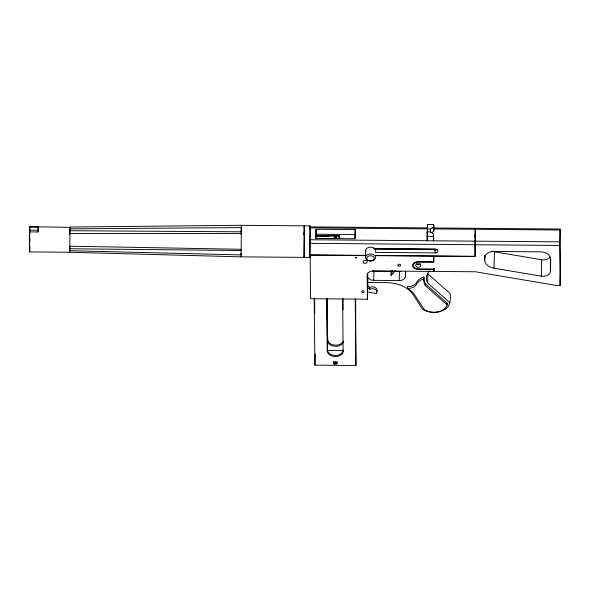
<?xml version="1.0" encoding="UTF-8"?>
<svg xmlns="http://www.w3.org/2000/svg" width="590" height="590" viewBox="0 0 590 590"><rect width="100%" height="100%" fill="white"/><g stroke="black" fill="none" stroke-linecap="round" stroke-linejoin="round"><path stroke-width="0.89" d="M29.559 242.04L29.648 251.915L69.79 252.255L241.104 256.856L303.902 257.387L303.975 256.761M69.79 252.255L69.989 227.01L241.362 225.306L304.152 225.837L304.329 231.811M241.185 256.23L241.104 256.856L241.362 225.306L241.428 225.749M29.611 230.159L29.625 227.084L38.203 227.157L38.21 231.973L29.633 231.9L29.611 230.159L38.195 230.225L38.21 231.973M38.195 230.225L38.203 227.157M29.5 242.837L29.574 239.518M29.522 239.577L29.603 233.227M365.793 255.367L309.861 254.895L310.163 226.907L427.521 227.902M375.874 255.448L474.898 256.289L475.193 228.301L433.023 227.947M475.09 244.739L475.511 228.308L560.08 229.023L560.5 269.143L560.08 285.567L556.923 285.545L475.37 271.769L434.034 271.422L434.011 269.129L418.236 268.996A5.052 3.488 1.5 0 1 413.148 265.471A5.052 3.488 1.5 0 1 418.163 262.019L433.938 262.152L433.879 256.156L475.216 256.51L475.09 244.739L559.659 245.455L560.08 285.567M559.659 245.455L560.08 229.023M29.633 231.9L29.596 247.874M29.699 234.746L29.78 229.901M29.795 237.578L29.795 241.767M69.79 234.245L69.915 230.24M315.93 238.08L316.078 234.142L355.232 234.643L355.18 229.628L316.056 229.304L315.82 238.426L354.944 238.758L355.18 229.628M339.287 238.574L339.361 235.801L315.923 235.602M241.022 253.162L240.978 254.924L69.686 250.706L69.657 248.759L241.089 250.514M355.637 299.196L355.918 365.49L314.898 365.144L315.185 353.735M327.398 349.936A7.891 5.45 1.5 0 0 335.341 355.453A7.891 5.45 1.5 0 0 343.173 350.069L343.144 351.205A7.891 5.45 1.5 0 1 335.312 356.589A7.891 5.45 1.5 0 1 327.369 351.072L326.86 298.702M343.159 342.348A7.891 5.45 1.5 0 1 334.545 346.271A7.891 5.45 1.5 0 1 327.634 340.806L327.229 298.496M338.97 238.699L339.036 235.963L315.517 235.764M365.483 257.424L365.66 250.58M449.956 302.788L427.662 282.979L427.898 273.849L450.192 293.658C450.716 299.587 450.495 306.896 444.277 309.772A16.476 11.38 1.5 0 1 422.418 309.094L413.354 294.941A29.198 20.163 1.5 0 0 386.487 282.632L367.393 282.47L367.393 273.185M367.393 282.47L367.607 274.254M367.526 282.522L367.563 278.945L367.636 286.209M366.346 255.588L310.178 255.116L310.635 298.717L367.437 299.204L367.57 280.7M367.769 286.312L367.777 274.778M369.517 289.321L369.561 287.492L367.629 285.715L367.577 287.536L369.517 289.321L369.959 289.085A4.735 3.267 1.5 0 1 375.683 289.653A4.735 3.267 1.5 0 1 376.472 293.606L367.622 291.903M405.625 271.688L405.507 276.253A6.313 4.359 1.5 0 1 399.238 280.56L373.684 280.339L373.92 271.216A6.313 4.359 1.5 0 1 372.283 271.053M395.271 270.449A26.675 18.423 1.5 0 1 390.986 275.375L391.074 271.725A33.505 23.143 1.5 0 0 391.613 270.486M399.238 280.56L399.474 271.43A6.313 4.359 1.5 0 0 401.104 271.297M407.461 288.399L407.506 286.578A8.946 6.18 1.5 0 0 416.592 282.404L417.816 280.788A13.408 9.263 1.5 0 1 423.296 277.234L423.93 277.034L423.849 279.092A21.845 15.089 1.5 0 0 424.542 283.864L425.353 285.604L447.168 304.993L445.789 307.596L442.596 310.237A13.939 9.624 1.5 0 1 426.091 310.76L424.417 309.839L414.232 294.181A31.727 21.911 1.5 0 0 408.612 289.115L407.461 288.399A8.946 6.18 1.5 0 0 416.547 284.233L417.764 282.617A13.408 9.263 1.5 0 1 423.251 279.055L423.886 278.864M416.547 284.233L416.592 282.404M425.353 285.604L425.397 283.783L424.586 282.035A21.845 15.089 1.5 0 1 423.893 277.271L423.93 277.034M427.241 231.811L427.175 240.742L427.241 231.811L430.427 231.863L433.495 234.171L433.48 240.794L433.495 234.171M427.455 229.783L427.359 233.434L427.433 224.51L433.739 224.569L433.731 231.206L431.799 232.563M433.731 231.206L433.739 224.569M367.437 299.204L367.187 275.213A6.313 4.359 1.5 0 1 373.448 270.906L433.724 271.422L433.79 268.679M434.034 271.422L434.063 268.332M375.329 252.395L435.103 252.896L435.184 249.71L437.22 249.386M447.168 304.993L447.22 303.164L425.397 283.783M550.765 259.349L550.463 271.216A7.522 5.192 1.5 0 1 541.296 276.201L494.022 268.214A11.925 8.238 1.5 0 1 484.715 260.116L484.766 255.16M484.715 260.116L484.833 255.551M494.022 268.214L494.442 251.79A11.925 8.238 1.5 0 1 491.927 251.156M541.296 276.201L541.716 259.77A7.522 5.192 1.5 0 0 550.16 257.041M241.163 234.319L241.266 231.391M303.953 234.85L304.145 232.106M304.27 235.071L304.418 232.15M29.721 248.685L29.773 247.653M29.78 250.079L29.648 251.915M310.052 255.145L309.898 257.439L304.211 257.387L304.469 225.837L310.148 225.889L310.303 229.444M389.872 248.272L389.798 249.282L389.761 248.803L374.333 248.67M475.039 236.59L475.112 235.484L475.179 236.413M475.356 236.863L475.459 236.015M70.048 227.364L29.854 226.671L29.692 229.54L29.625 227.084M29.788 248.383L29.67 249.076L29.64 246.141M304.152 225.837L303.902 257.387M304.211 257.387L304.293 256.761M310.148 225.889L309.898 257.439M484.692 257.896L484.995 256.207A9.47 6.542 1.5 0 1 494.088 251.436L540.794 251.834A9.47 6.542 1.5 0 1 550.33 258.457L550.463 271.216M446.859 304.189L447.22 303.164M427.315 229.075L430.471 229.104L433.687 226.848M369.561 287.492L370.011 287.264A4.735 3.267 1.5 0 1 375.727 287.832A4.735 3.267 1.5 0 1 376.523 291.784M69.738 233.566L241.044 233.5M310.089 227.88L427.477 228.876M433.79 228.927L475.127 229.274M475.437 229.281L560.006 229.997M427.123 236.376L433.436 236.428M315.923 235.97L328.549 236.081M315.598 235.978L329.124 236.096M315.451 238.5L333.542 238.655M309.787 239.746L474.817 241.14M475.134 241.148L559.703 241.863M309.743 243.338L474.773 244.732M373.448 248.456L435.066 248.973A2.839 1.962 1.5 0 1 437.92 250.964A2.839 1.962 1.5 0 1 435.103 252.896M389.909 249.002L436.681 249.4M383.345 249.142L436.534 249.592M374.495 249.194L435.184 249.71M434.174 249.828L436.88 249.85M375.557 255.669L433.562 256.156L433.621 261.931L417.845 261.798A5.369 3.702 1.5 0 0 412.521 265.463A5.369 3.702 1.5 0 0 417.919 269.217L433.702 269.35L433.724 271.422M373.92 271.216L391.259 271.363M394.002 271.385L399.474 271.43M326.985 350.512L343.336 350.652M69.635 246.192L240.919 249.282M494.442 251.79L541.716 259.77M355.232 234.643L355.055 238.404M304.469 225.837L304.647 231.811M29.854 226.671L29.943 227.836M69.76 249.445L69.709 246.709M475.511 228.308L475.599 236.457M475.193 228.301L475.282 236.302M430.471 229.104L430.508 232.593M427.433 224.51L427.455 227.128M405.463 271.887L405.507 276.253M355.217 298.71L355.918 365.49M343.011 298.636L343.085 309.839M342.635 298.835L343.144 351.205M327.192 298.724L327.634 340.806M326.823 298.923L327.369 351.072M316.056 229.304L316.107 234.311M314.603 297.935L314.765 313.482M314.197 298.363L314.898 365.144M310.163 226.907L310.193 229.576M373.684 280.339A6.313 4.359 1.5 0 1 367.327 275.928M419.748 264.018A2.522 1.74 1.5 0 1 416.179 263.988M427.662 282.979A19.315 13.341 1.5 0 1 429.645 270.81M334.53 238.013A0.789 0.568 -0.6 0 1 335.238 237.165A0.789 0.568 -0.6 0 1 335.902 238.028M335.039 238.05A0.789 0.568 -0.6 0 1 335.452 238.058M392.512 270.308A33.505 23.143 1.5 0 1 390.986 275.375M337.251 361.958A1.895 1.305 1.5 0 1 335.43 362.909A1.895 1.305 1.5 0 1 333.593 361.921M365.837 251.48A5.052 3.488 1.5 0 1 370.668 247.129A5.052 3.488 1.5 0 1 375.594 251.561M337.244 362.186A1.895 1.305 1.5 0 1 335.179 363.123A1.895 1.305 1.5 0 1 333.52 361.81M343.188 341.212A7.891 5.45 1.5 0 1 334.574 345.128A7.891 5.45 1.5 0 1 327.664 339.663M334.729 238.102A0.944 0.686 -0.6 0 1 334.508 237.069A0.944 0.686 -0.6 0 1 335.953 237.084A0.944 0.686 -0.6 0 1 335.681 238.109M420.456 263.892A2.522 1.74 1.5 0 1 416.083 263.855M355.505 257.565C356.39 259.305 357.304 256.318 355.505 257.565M241.199 227.6L69.863 228.846L69.878 230.719L241.244 231.811L241.199 227.6M363.713 262.889A2.05 1.416 1.5 0 0 367.135 262.284A2.05 1.416 1.5 0 0 364.605 260.529A2.05 1.416 1.5 0 0 363.713 262.889M398.265 265.876A1.423 0.981 1.5 0 0 400.64 265.456A1.423 0.981 1.5 0 0 398.884 264.239A1.423 0.981 1.5 0 0 398.265 265.876M362.054 292.249A1.261 0.87 1.5 0 0 364.163 291.88A1.261 0.87 1.5 0 0 362.607 290.796A1.261 0.87 1.5 0 0 362.054 292.249M366.987 259.902A5.052 3.488 1.5 0 0 375.417 258.413A5.052 3.488 1.5 0 0 369.185 254.084A5.052 3.488 1.5 0 0 366.987 259.902M367.85 260.205A3.791 2.618 1.5 0 0 374.171 259.084A3.791 2.618 1.5 0 0 369.502 255.846A3.791 2.618 1.5 0 0 367.85 260.205M334.051 363.882A1.895 1.305 1.5 0 0 337.215 363.322A1.895 1.305 1.5 0 0 334.877 361.7A1.895 1.305 1.5 0 0 334.051 363.882M334.729 237.888A0.944 0.686 -0.6 0 0 336.167 237.305A0.944 0.686 -0.6 0 0 334.759 236.701A0.944 0.686 -0.6 0 0 334.729 237.888M416.429 266.732A2.522 1.74 1.5 0 0 420.641 265.979A2.522 1.74 1.5 0 0 417.528 263.819A2.522 1.74 1.5 0 0 416.429 266.732"/></g></svg>
